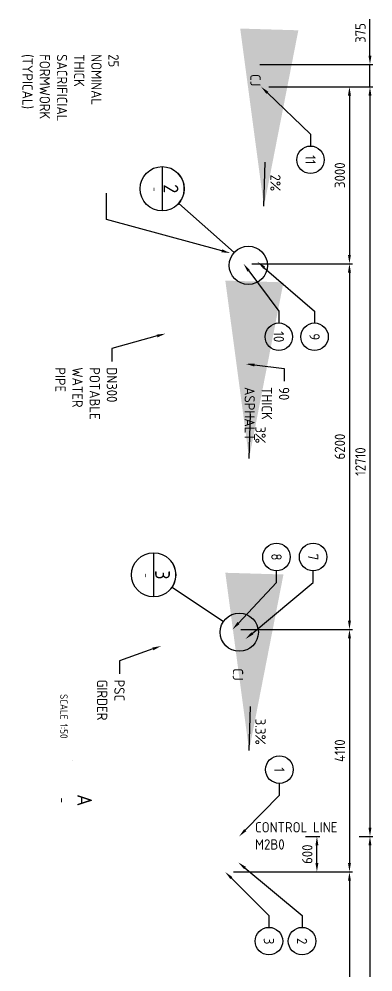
# Paper-space layout 'SHEET (5)' of a CAD drawing. Header units: metres. Extents: x -9 to 1337, y -9 to 581.
# Drawn here: x 1315.47 to 1321.47, y 88.28 to 104.44 of the extents above; entities that cross this region are included whole.
import ezdxf
from ezdxf import colors
from ezdxf.entities.mleader import LeaderData, LeaderLine
from ezdxf.enums import TextEntityAlignment as Align
from ezdxf.math import Vec2, Vec3

# ---------------------------------------------------------------- set-up
doc = ezdxf.new("R2010")
doc.units = ezdxf.units.M
doc.layers.get('0').update_dxf_attribs({"color": 6})
for name, color, linetype in [('_dims', 7, 'Continuous'), ('_symbol', 7, 'Continuous'), ('_User Miscellaneous1', 7, 'Continuous'), ('_User Miscellaneous1 @ 0.05', 7, 'Continuous'), ('_wipeout', 255, 'Continuous'), ('C-ANNO-TEXT-WIPE', 7, 'Continuous')]:
    doc.layers.add(name, color=color, linetype=linetype)
doc.layers.add('C-ANNO-TEXT', color=254, linetype='Continuous', lineweight=0)
doc.styles.add('IsoCP', font='isocp.shx')
doc.styles.get("Standard").update_dxf_attribs({"font": 'arial.ttf'})
doc.dimstyles.new('NWRL Standard', dxfattribs={"dimtxt": 3.5, "dimasz": 3, "dimexe": 1, "dimexo": 1, "dimgap": 1.5, "dimtad": 1, "dimdec": 0, "dimlfac": 1000, "dimzin": 0, "dimdsep": 46, "dimtxsty": 'IsoCP', "dimcen": 0, "dimdle": 2, "dimclrd": 256, "dimclre": 256, "dimclrt": 7, "dimadec": 0, "dimazin": 0, "dimtfac": 1, "dimtdec": 0, "dimtmove": 0, "dimatfit": 2, "dimfxl": 1, "dimtolj": 1, "dimtzin": 0, "dimarcsym": 0})

# ---------------------------------------------------------------- blocks, each defined once
blk = doc.blocks.new('sym_section')
at = {"layer": 'C-ANNO-TEXT', "color": 1}
blk.add_line((0.04, 0), (0, 0), dxfattribs=at)
blk.add_circle((0.04, 0), 0.009, dxfattribs=at)
at = {"layer": 'C-ANNO-TEXT', "color": 1, "style": 'IsoCP'}
blk.add_text('SECTION', height=0.005, dxfattribs=at).set_placement((0, 0))
blk.add_attdef('PREFIX', text='', height=0.005, dxfattribs=at).set_placement((0, 0), align=Align.RIGHT)
blk.add_attdef('SECTION-LETTER', text='', height=0.005, dxfattribs=at).set_placement((0.04, 0), align=Align.MIDDLE)
for height in [0.005, 0.000005]:
    blk.add_attdef('SUFFIX', (0.04, 0), '', height=height, dxfattribs=at)
at = {"layer": 'C-ANNO-TEXT', "style": 'IsoCP'}
blk.add_attdef('SCALE', (0, -0.01), '', height=0.0035, dxfattribs=at)
at = {"layer": 'C-ANNO-TEXT', "color": 7, "style": 'IsoCP'}
blk.add_attdef('PLAN-NO.', text='', height=0.0025, dxfattribs=at).set_placement((0.04, 0), align=Align.MIDDLE)
blk = doc.blocks.new('_TagCircle')
at = {"color": 0, "linetype": 'ByBlock', "lineweight": -2, "transparency": 16777216}
blk.add_circle((0, 0), 0.125, dxfattribs=at)
at = {"layer": '_dims', "color": 0, "transparency": 16777216, "style": 'IsoCP'}
blk.add_attdef('TAGNUMBER', text='', height=0.09375, dxfattribs=at).set_placement((0, -0.046875), align=Align.CENTER)
blk = doc.blocks.new('*D133')
at = {"layer": '_User Miscellaneous1', "lineweight": -2, "transparency": 16777216}
for p, q in [((1319.705, 103.289), (1321.47, 103.289)), ((1321.42, 103.139), (1321.42, 90.729)), ((1321.235, 90.579), (1321.47, 90.579))]:
    blk.add_line(p, q, dxfattribs=at)
at = {"layer": '_User Miscellaneous1', "transparency": 16777216}
for points in [[(1321.395, 103.139), (1321.445, 103.139), (1321.42, 103.289)], [(1321.395, 90.729), (1321.445, 90.729), (1321.42, 90.579)]]:
    blk.add_solid(points, dxfattribs=at)
at = {"layer": 'Defpoints', "color": 0, "transparency": 16777216}
for p in [(1319.655, 103.289), (1321.185, 90.579), (1321.42, 90.579)]:
    blk.add_point(p, dxfattribs=at)
at = {"layer": '_User Miscellaneous1', "color": 7, "transparency": 16777216, "insert": (1321.258, 96.934), "char_height": 0.175, "attachment_point": 5, "rotation": 90, "style": 'IsoCP'}
blk.add_mtext('\\A1;12710', dxfattribs=at)
blk = doc.blocks.new('*D134')
at = {"layer": '_User Miscellaneous1', "lineweight": -2, "transparency": 16777216}
for p, q in [((1321.235, 90.579), (1321.47, 90.579)), ((1321.42, 90.429), (1321.42, 77.829)), ((1319.116, 77.679), (1321.47, 77.679))]:
    blk.add_line(p, q, dxfattribs=at)
at = {"layer": '_User Miscellaneous1', "transparency": 16777216}
for points in [[(1321.395, 90.429), (1321.445, 90.429), (1321.42, 90.579)], [(1321.395, 77.829), (1321.445, 77.829), (1321.42, 77.679)]]:
    blk.add_solid(points, dxfattribs=at)
at = {"layer": 'Defpoints', "color": 0, "transparency": 16777216}
for p in [(1321.185, 90.579), (1319.066, 77.679), (1321.42, 77.679)]:
    blk.add_point(p, dxfattribs=at)
at = {"layer": '_User Miscellaneous1', "color": 7, "transparency": 16777216, "insert": (1321.258, 84.129), "char_height": 0.175, "attachment_point": 5, "rotation": 90, "style": 'IsoCP'}
blk.add_mtext('\\A1;12900', dxfattribs=at)
blk = doc.blocks.new('*D136')
at = {"layer": '_User Miscellaneous1', "lineweight": -2, "transparency": 16777216}
for p, q in [((1321.42, 103.814), (1321.42, 104.436)), ((1319.55, 103.664), (1321.47, 103.664)), ((1321.42, 103.289), (1321.42, 103.664)), ((1319.705, 103.289), (1321.47, 103.289)), ((1321.42, 103.139), (1321.42, 102.989))]:
    blk.add_line(p, q, dxfattribs=at)
at = {"layer": '_User Miscellaneous1', "transparency": 16777216}
for points in [[(1321.395, 103.814), (1321.445, 103.814), (1321.42, 103.664)], [(1321.395, 103.139), (1321.445, 103.139), (1321.42, 103.289)]]:
    blk.add_solid(points, dxfattribs=at)
at = {"layer": 'Defpoints', "color": 0, "transparency": 16777216}
for p in [(1319.5, 103.664), (1321.42, 103.664), (1319.655, 103.289)]:
    blk.add_point(p, dxfattribs=at)
at = {"layer": '_User Miscellaneous1', "color": 7, "transparency": 16777216, "insert": (1321.258, 104.2), "char_height": 0.175, "attachment_point": 5, "rotation": 90, "style": 'IsoCP'}
blk.add_mtext('\\A1;375', dxfattribs=at)
blk = doc.blocks.new('*D137')
at = {"layer": '_User Miscellaneous1', "lineweight": -2, "transparency": 16777216}
for p, q in [((1319.705, 103.289), (1321.122, 103.289)), ((1321.072, 103.139), (1321.072, 100.439)), ((1319.415, 100.289), (1321.122, 100.289))]:
    blk.add_line(p, q, dxfattribs=at)
at = {"layer": '_User Miscellaneous1', "transparency": 16777216}
for points in [[(1321.047, 103.139), (1321.097, 103.139), (1321.072, 103.289)], [(1321.047, 100.439), (1321.097, 100.439), (1321.072, 100.289)]]:
    blk.add_solid(points, dxfattribs=at)
at = {"layer": 'Defpoints', "color": 0, "transparency": 16777216}
for p in [(1319.655, 103.289), (1319.365, 100.289), (1321.072, 100.289)]:
    blk.add_point(p, dxfattribs=at)
at = {"layer": '_User Miscellaneous1', "color": 7, "transparency": 16777216, "insert": (1320.909, 101.789), "char_height": 0.175, "attachment_point": 5, "rotation": 90, "style": 'IsoCP'}
blk.add_mtext('\\A1;3000', dxfattribs=at)
blk = doc.blocks.new('*D138')
at = {"layer": '_User Miscellaneous1', "lineweight": -2, "transparency": 16777216}
for p, q in [((1319.415, 100.289), (1321.122, 100.289)), ((1321.072, 100.139), (1321.072, 94.239)), ((1319.229, 94.089), (1321.122, 94.089))]:
    blk.add_line(p, q, dxfattribs=at)
at = {"layer": '_User Miscellaneous1', "transparency": 16777216}
for points in [[(1321.047, 100.139), (1321.097, 100.139), (1321.072, 100.289)], [(1321.047, 94.239), (1321.097, 94.239), (1321.072, 94.089)]]:
    blk.add_solid(points, dxfattribs=at)
at = {"layer": 'Defpoints', "color": 0, "transparency": 16777216}
for p in [(1319.365, 100.289), (1319.179, 94.089), (1321.072, 94.089)]:
    blk.add_point(p, dxfattribs=at)
at = {"layer": '_User Miscellaneous1', "color": 7, "transparency": 16777216, "insert": (1320.909, 97.189), "char_height": 0.175, "attachment_point": 5, "rotation": 90, "style": 'IsoCP'}
blk.add_mtext('\\A1;6200', dxfattribs=at)
blk = doc.blocks.new('*D139')
at = {"layer": '_User Miscellaneous1', "lineweight": -2, "transparency": 16777216}
for p, q in [((1319.229, 94.089), (1321.122, 94.089)), ((1321.072, 93.939), (1321.072, 90.129)), ((1319.105, 89.979), (1321.122, 89.979))]:
    blk.add_line(p, q, dxfattribs=at)
at = {"layer": '_User Miscellaneous1', "transparency": 16777216}
for points in [[(1321.047, 93.939), (1321.097, 93.939), (1321.072, 94.089)], [(1321.047, 90.129), (1321.097, 90.129), (1321.072, 89.979)]]:
    blk.add_solid(points, dxfattribs=at)
at = {"layer": 'Defpoints', "color": 0, "transparency": 16777216}
for p in [(1319.179, 94.089), (1319.055, 89.979), (1321.072, 89.979)]:
    blk.add_point(p, dxfattribs=at)
at = {"layer": '_User Miscellaneous1', "color": 7, "transparency": 16777216, "insert": (1320.909, 92.034), "char_height": 0.175, "attachment_point": 5, "rotation": 90, "style": 'IsoCP'}
blk.add_mtext('\\A1;4110', dxfattribs=at)
blk = doc.blocks.new('*D140')
at = {"layer": '_User Miscellaneous1', "lineweight": -2, "transparency": 16777216}
for p, q in [((1319.105, 89.979), (1321.122, 89.979)), ((1321.072, 89.829), (1321.072, 80.829)), ((1318.826, 80.679), (1321.122, 80.679))]:
    blk.add_line(p, q, dxfattribs=at)
at = {"layer": '_User Miscellaneous1', "transparency": 16777216}
for points in [[(1321.047, 89.829), (1321.097, 89.829), (1321.072, 89.979)], [(1321.047, 80.829), (1321.097, 80.829), (1321.072, 80.679)]]:
    blk.add_solid(points, dxfattribs=at)
at = {"layer": 'Defpoints', "color": 0, "transparency": 16777216}
for p in [(1319.055, 89.979), (1318.776, 80.679), (1321.072, 80.679)]:
    blk.add_point(p, dxfattribs=at)
at = {"layer": '_User Miscellaneous1', "color": 7, "transparency": 16777216, "insert": (1320.909, 85.329), "char_height": 0.175, "attachment_point": 5, "rotation": 90, "style": 'IsoCP'}
blk.add_mtext('\\A1;9300', dxfattribs=at)
blk = doc.blocks.new('*D142')
at = {"layer": '_User Miscellaneous1', "lineweight": -2, "transparency": 16777216}
for p, q in [((1320.328, 90.579), (1320.57, 90.579)), ((1320.52, 90.129), (1320.52, 90.429)), ((1319.105, 89.979), (1320.57, 89.979))]:
    blk.add_line(p, q, dxfattribs=at)
at = {"layer": '_User Miscellaneous1', "transparency": 16777216}
for points in [[(1320.495, 90.429), (1320.545, 90.429), (1320.52, 90.579)], [(1320.495, 90.129), (1320.545, 90.129), (1320.52, 89.979)]]:
    blk.add_solid(points, dxfattribs=at)
at = {"layer": 'Defpoints', "color": 0, "transparency": 16777216}
for p in [(1320.278, 90.579), (1320.52, 90.579), (1319.055, 89.979)]:
    blk.add_point(p, dxfattribs=at)
at = {"layer": '_User Miscellaneous1', "color": 7, "transparency": 16777216, "insert": (1320.357, 90.279), "char_height": 0.175, "attachment_point": 5, "rotation": 90, "style": 'IsoCP'}
blk.add_mtext('\\A1;600', dxfattribs=at)
blk = doc.blocks.new('*U117')
at = {"layer": '_symbol'}
blk.add_circle((25.99, 29.22), 6.48, dxfattribs=at)
blk.add_wipeout([(0, 7.5), (-1.17, 7.41), (-2.32, 7.13), (-3.4, 6.68), (-4.41, 6.07), (-5.3, 5.3), (-6.07, 4.41), (-6.68, 3.4), (-7.13, 2.32), (-7.41, 1.17), (-7.5, 0), (-7.41, -1.17), (-7.13, -2.32), (-6.68, -3.4), (-6.07, -4.41), (-5.3, -5.3), (-4.41, -6.07), (-3.4, -6.68), (-2.32, -7.13), (-1.17, -7.41), (0, -7.5), (1.17, -7.41), (2.32, -7.13), (3.4, -6.68), (4.41, -6.07), (5.3, -5.3), (6.07, -4.41), (6.68, -3.4), (7.13, -2.32), (7.41, -1.17), (7.5, 0), (7.41, 1.17), (7.13, 2.32), (6.68, 3.4), (6.07, 4.41), (5.3, 5.3), (4.41, 6.07), (3.4, 6.68), (2.32, 7.13), (1.17, 7.41)]).dxf.layer = '_wipeout'
at = {"color": 1, "linetype": 'ByBlock', "lineweight": -2, "flags": 128}
blk.add_lwpolyline([(5.3, 5.3, 0.416886), (-5.3, 5.3)], format="xyb", dxfattribs=at)
at = {"layer": '_symbol'}
blk.add_line((4.98, 5.6), (21.68, 24.38), dxfattribs=at)
at = {"layer": '_symbol', "color": 1, "linetype": 'ByBlock', "lineweight": -2, "flags": 128}
blk.add_lwpolyline([(-7.5, 0), (7.5, 0)], dxfattribs=at)
at = {"layer": '_symbol', "color": 1}
blk.add_circle((0, 0), 7.5, dxfattribs=at)
at = {"layer": '_symbol', "color": 1, "linetype": 'ByBlock', "lineweight": -2, "style": 'IsoCP'}
blk.add_attdef('SECTION', text='', height=5, dxfattribs=at).set_placement((0, 3), align=Align.MIDDLE)
at = {"layer": '_symbol', "color": 7, "linetype": 'ByBlock', "lineweight": -2, "style": 'IsoCP'}
blk.add_attdef('DWG', text='', height=2.5, dxfattribs=at).set_placement((0.21, -2.5), align=Align.MIDDLE)
blk = doc.blocks.new('*U118')
at = {"layer": '_symbol'}
blk.add_circle((19.45, 29.03), 6.48, dxfattribs=at)
blk.add_wipeout([(0, 7.5), (-1.17, 7.41), (-2.32, 7.13), (-3.4, 6.68), (-4.41, 6.07), (-5.3, 5.3), (-6.07, 4.41), (-6.68, 3.4), (-7.13, 2.32), (-7.41, 1.17), (-7.5, 0), (-7.41, -1.17), (-7.13, -2.32), (-6.68, -3.4), (-6.07, -4.41), (-5.3, -5.3), (-4.41, -6.07), (-3.4, -6.68), (-2.32, -7.13), (-1.17, -7.41), (0, -7.5), (1.17, -7.41), (2.32, -7.13), (3.4, -6.68), (4.41, -6.07), (5.3, -5.3), (6.07, -4.41), (6.68, -3.4), (7.13, -2.32), (7.41, -1.17), (7.5, 0), (7.41, 1.17), (7.13, 2.32), (6.68, 3.4), (6.07, 4.41), (5.3, 5.3), (4.41, 6.07), (3.4, 6.68), (2.32, 7.13), (1.17, 7.41)]).dxf.layer = '_wipeout'
at = {"color": 1, "linetype": 'ByBlock', "lineweight": -2, "flags": 128}
blk.add_lwpolyline([(5.3, 5.3, 0.416886), (-5.3, 5.3)], format="xyb", dxfattribs=at)
at = {"layer": '_symbol'}
blk.add_line((4.18, 6.23), (15.84, 23.64), dxfattribs=at)
at = {"layer": '_symbol', "color": 1, "linetype": 'ByBlock', "lineweight": -2, "flags": 128}
blk.add_lwpolyline([(-7.5, 0), (7.5, 0)], dxfattribs=at)
at = {"layer": '_symbol', "color": 1}
blk.add_circle((0, 0), 7.5, dxfattribs=at)
at = {"layer": '_symbol', "color": 1, "linetype": 'ByBlock', "lineweight": -2, "style": 'IsoCP'}
blk.add_attdef('SECTION', text='', height=5, dxfattribs=at).set_placement((0, 3), align=Align.MIDDLE)
at = {"layer": '_symbol', "color": 7, "linetype": 'ByBlock', "lineweight": -2, "style": 'IsoCP'}
blk.add_attdef('DWG', text='', height=2.5, dxfattribs=at).set_placement((0.21, -2.5), align=Align.MIDDLE)

psp = doc.layouts.new('SHEET (5)')

# ---------------------------------------------------------------- texts
at = {"layer": '_User Miscellaneous1', "char_height": 0.175, "attachment_point": 1, "rotation": 270, "style": 'IsoCP'}
for s, insert in [('CJ', (1319.56508, 103.50185)), ('2%', (1319.9037, 101.80111)), ('3%', (1319.65135, 97.52893)), ('CJ', (1319.26927, 93.42995)), ('3.3%', (1319.65135, 92.57625))]:
    psp.add_mtext(s, dxfattribs=dict(at, insert=insert))
at = {"layer": '_User Miscellaneous1', "insert": (1319.47073, 90.82331), "char_height": 0.175, "width": 3.7337004, "attachment_point": 1, "rotation": 0, "style": 'IsoCP'}
psp.add_mtext('CONTROL LINE\\PM2B0', dxfattribs=at)

# ---------------------------------------------------------------- dimensions: what is measured, and where the dimension line sits
at = {"layer": '_User Miscellaneous1'}
for base, p1, p2, picture, middle in [((1321.42033, 103.66369), (1319.65464, 103.28869), (1319.49963, 103.66369), '*D136', (1321.25783, 104.19981)), ((1321.07193, 100.28869), (1319.65464, 103.28869), (1319.36461, 100.28869), '*D137', (1320.90943, 101.78869)), ((1321.42033, 90.57869), (1319.65464, 103.28869), (1321.18505, 90.57869), '*D133', (1321.25782, 96.93369)), ((1321.07193, 94.08857), (1319.36461, 100.28869), (1319.17864, 94.08857), '*D138', (1320.90941, 97.18863)), ((1321.07193, 89.97857), (1319.17864, 94.08857), (1319.05534, 89.97857), '*D139', (1320.90943, 92.03357)), ((1320.51964, 90.57869), (1319.05534, 89.97857), (1320.27801, 90.57869), '*D142', (1320.35714, 90.27863)), ((1321.42033, 77.67869), (1321.18505, 90.57869), (1319.06636, 77.67869), '*D134', (1321.25782, 84.12869)), ((1321.07193, 80.67869), (1319.05534, 89.97857), (1318.77635, 80.67869), '*D140', (1320.90943, 85.32863))]:
    dim = psp.add_linear_dim(base=base, p1=p1, p2=p2, angle=270, dimstyle='NWRL Standard', dxfattribs=at)
    dim.commit()
    dim.dimension.update_dxf_attribs({"geometry": picture, "text_midpoint": middle})

# ---------------------------------------------------------------- leaders
for points in [[(1319.62248, 101.2614), (1319.64492, 102.00961)], [(1319.37013, 96.98922), (1319.39258, 97.73743)], [(1319.37013, 92.03654), (1319.39258, 92.78475)]]:
    psp.add_leader(points, dimstyle='NWRL Standard', override={"dimscale": 0, "dimgap": 1.5, "dimtad": 0}, dxfattribs=at)
ml = psp.add_multileader_mtext('Standard', dxfattribs=at)
ml.set_content('25 NOMINAL THICK SACRIFICIAL FORMWORK (TYPICAL)', color=2, style='IsoCP')
ml.set_leader_properties(color=7, linetype='ByLayer', lineweight=-1)
ml.build(insert=Vec2(0, 0))
ml.multileader.update_dxf_attribs({"text_right_attachment_type": 6, "dogleg_length": 4, "arrow_head_size": 0.15, "scale": 0.05})
ctx = ml.context
ctx.base_point, ctx.scale, ctx.char_height, ctx.arrow_head_size, ctx.landing_gap_size, ctx.plane_origin, ctx.plane_x_axis, ctx.plane_y_axis = Vec3(1317.0688, 103.89579), 0.05, 0.175, 0.15, 0.1, Vec3(1319.57578, 93.95495), Vec3(0, -1), Vec3(1, 0)
ctx.right_attachment = 6
notes = []
notes.append((ctx, [(0, (1, 1, 0), (1316.95067, 101.03992), (0, 1), 0.21557, [(0, [(1319.05214, 100.46853)], 0, [])])]))
ctx.mtext.insert, ctx.mtext.text_direction, ctx.mtext.rotation, ctx.mtext.width, ctx.mtext.flow_direction = Vec3(1317.16067, 103.84049), Vec3(0, -1), 4.71238898, 2.5460746, 5
ml = psp.add_multileader_block('Standard', dxfattribs=at)
ml.set_content('_TagCircle', color=256, scale=1.86666667)
ml.set_attribute('TAGNUMBER', '11', width=0)
ml.set_leader_properties(color=7, linetype='ByLayer', lineweight=-1)
ml.build(insert=Vec2(0, 0))
ml.multileader.update_dxf_attribs({"dogleg_length": 4, "arrow_head_size": 0.15, "scale": 0.05})
ctx = ml.context
ctx.base_point, ctx.scale, ctx.char_height, ctx.arrow_head_size, ctx.landing_gap_size, ctx.plane_origin, ctx.plane_x_axis, ctx.plane_y_axis = Vec3(1320.41157, 102.28369), 0.05, 0.175, 0.15, 0.1, Vec3(1319.31853, 99.72214), Vec3(0, -1), Vec3(1, 0)
notes.append((ctx, [(0, (1, 1, 0), (1320.41157, 102.48369), (0, -1), 0.2, [(0, [(1319.57264, 103.28869)], 0, [])])]))
ctx.block.insert, ctx.block.rotation = Vec3(1320.41157, 102.05036), 4.71238898
ml = psp.add_multileader_block('Standard', dxfattribs=at)
ml.set_content('_TagCircle', color=256, scale=1.86666665)
ml.set_attribute('TAGNUMBER', '9', width=0)
ml.set_leader_properties(color=7, linetype='ByLayer', lineweight=-1)
ml.build(insert=Vec2(0, 0))
ml.multileader.update_dxf_attribs({"dogleg_length": 4, "arrow_head_size": 0.15, "scale": 0.05})
ctx = ml.context
ctx.base_point, ctx.scale, ctx.char_height, ctx.arrow_head_size, ctx.landing_gap_size, ctx.plane_origin, ctx.plane_x_axis, ctx.plane_y_axis = Vec3(1320.47991, 99.28369), 0.05, 0.175, 0.15, 0.1, Vec3(1319.92691, 96.72214), Vec3(0, -1), Vec3(1, 0)
notes.append((ctx, [(0, (1, 1, 0), (1320.47991, 99.48369), (0, -1), 0.2, [(0, [(1319.51461, 100.31869)], 0, [])])]))
ctx.block.insert, ctx.block.rotation = Vec3(1320.47991, 99.05036), 4.71238898
ml = psp.add_multileader_block('Standard', dxfattribs=at)
ml.set_content('_TagCircle', color=256, scale=1.86666665)
ml.set_attribute('TAGNUMBER', '10', width=0)
ml.set_leader_properties(color=7, linetype='ByLayer', lineweight=-1)
ml.build(insert=Vec2(0, 0))
ml.multileader.update_dxf_attribs({"dogleg_length": 4, "arrow_head_size": 0.15, "scale": 0.05})
ctx = ml.context
ctx.base_point, ctx.scale, ctx.char_height, ctx.arrow_head_size, ctx.landing_gap_size, ctx.plane_origin, ctx.plane_x_axis, ctx.plane_y_axis = Vec3(1319.87456, 99.28369), 0.05, 0.175, 0.15, 0.1, Vec3(1319.0685, 96.72214), Vec3(0, -1), Vec3(1, 0)
notes.append((ctx, [(0, (1, 1, 0), (1319.87456, 99.48369), (0, -1), 0.2, [(0, [(1319.27464, 100.28869)], 0, [])])]))
ctx.block.insert, ctx.block.rotation = Vec3(1319.87456, 99.05036), 4.71238898
ml = psp.add_multileader_mtext('Standard', dxfattribs=at)
ml.set_content('DN300 POTABLE WATER PIPE', color=2, style='IsoCP')
ml.set_leader_properties(color=7, linetype='ByLayer', lineweight=-1)
ml.build(insert=Vec2(0, 0))
ml.multileader.update_dxf_attribs({"text_right_attachment_type": 6, "dogleg_length": 4, "arrow_head_size": 0.15, "scale": 0.05})
ctx = ml.context
ctx.base_point, ctx.scale, ctx.char_height, ctx.arrow_head_size, ctx.landing_gap_size, ctx.plane_origin, ctx.plane_x_axis, ctx.plane_y_axis = Vec3(1317.04465, 98.63358), 0.05, 0.175, 0.15, 0.1, Vec3(1319.35093, 92.93058), Vec3(0, -1), Vec3(1, 0)
ctx.right_attachment = 6
notes.append((ctx, [(1, (1, 1, 0), (1317.04465, 98.84915), (0, -1), 0.21557, [(0, [(1317.95397, 99.10374)], 0, [])])]))
ctx.mtext.insert, ctx.mtext.text_direction, ctx.mtext.rotation, ctx.mtext.width, ctx.mtext.flow_direction = Vec3(1317.13215, 98.53358), Vec3(0, -1), 4.71238898, 2.5460746, 5
ml = psp.add_multileader_mtext('Standard', dxfattribs=at)
ml.set_content('90 THICK ASPHALT', color=2, style='IsoCP')
ml.set_leader_properties(color=7, linetype='ByLayer', lineweight=-1)
ml.build(insert=Vec2(0, 0))
ml.multileader.update_dxf_attribs({"text_right_attachment_type": 6, "dogleg_length": 4, "arrow_head_size": 0.15, "scale": 0.05})
ctx = ml.context
ctx.base_point, ctx.scale, ctx.char_height, ctx.arrow_head_size, ctx.landing_gap_size, ctx.plane_origin, ctx.plane_x_axis, ctx.plane_y_axis = Vec3(1319.96351, 98.2975), 0.05, 0.175, 0.15, 0.1, Vec3(1322.23955, 91.86844), Vec3(0, -1), Vec3(1, 0)
ctx.right_attachment = 6
notes.append((ctx, [(1, (1, 1, 0), (1319.96351, 98.51307), (0, -1), 0.21557, [(0, [(1319.31167, 98.58965)], 0, [])])]))
ctx.mtext.insert, ctx.mtext.text_direction, ctx.mtext.rotation, ctx.mtext.width, ctx.mtext.flow_direction = Vec3(1320.05108, 98.1975), Vec3(0, -1), 4.71238898, 2.5460746, 5
ml = psp.add_multileader_block('Standard', dxfattribs=at)
ml.set_content('_TagCircle', color=256, scale=1.86666665)
ml.set_attribute('TAGNUMBER', '8', width=0)
ml.set_leader_properties(color=7, linetype='ByLayer', lineweight=-1)
ml.build(insert=Vec2(0, 0))
ml.multileader.update_dxf_attribs({"dogleg_length": 4, "arrow_head_size": 0.15, "scale": 0.05})
ctx = ml.context
ctx.base_point, ctx.scale, ctx.char_height, ctx.arrow_head_size, ctx.landing_gap_size, ctx.plane_origin, ctx.plane_x_axis, ctx.plane_y_axis = Vec3(1319.8342, 95.55053), 0.05, 0.175, 0.15, 0.1, Vec3(1319.17664, 94.08857), Vec3(0, -1), Vec3(1, 0)
notes.append((ctx, [(1, (1, 1, 0), (1319.8342, 94.88386), (0, 1), 0.2, [(0, [(1319.08864, 94.08857)], 0, [])])]))
ctx.block.insert, ctx.block.rotation = Vec3(1319.8342, 95.31719), 4.71238898
ml = psp.add_multileader_block('Standard', dxfattribs=at)
ml.set_content('_TagCircle', color=256, scale=1.86666665)
ml.set_attribute('TAGNUMBER', '7', width=0)
ml.set_leader_properties(color=7, linetype='ByLayer', lineweight=-1)
ml.build(insert=Vec2(0, 0))
ml.multileader.update_dxf_attribs({"dogleg_length": 4, "arrow_head_size": 0.15, "scale": 0.05})
ctx = ml.context
ctx.base_point, ctx.scale, ctx.char_height, ctx.arrow_head_size, ctx.landing_gap_size, ctx.plane_origin, ctx.plane_x_axis, ctx.plane_y_axis = Vec3(1320.4557, 95.55053), 0.05, 0.175, 0.15, 0.1, Vec3(1319.36668, 94.08857), Vec3(0, -1), Vec3(1, 0)
notes.append((ctx, [(1, (1, 1, 0), (1320.4557, 94.88386), (0, 1), 0.2, [(0, [(1319.30864, 93.92585)], 0, [])])]))
ctx.block.insert, ctx.block.rotation = Vec3(1320.4557, 95.31719), 4.71238898
ml = psp.add_multileader_mtext('Standard', dxfattribs=at)
ml.set_content('PSC GIRDER', color=2, style='IsoCP')
ml.set_leader_properties(color=7, linetype='ByLayer', lineweight=-1)
ml.build(insert=Vec2(0, 0))
ml.multileader.update_dxf_attribs({"text_right_attachment_type": 6, "dogleg_length": 4, "arrow_head_size": 0.15, "scale": 0.05})
ctx = ml.context
ctx.base_point, ctx.scale, ctx.char_height, ctx.arrow_head_size, ctx.landing_gap_size, ctx.plane_origin, ctx.plane_x_axis, ctx.plane_y_axis = Vec3(1317.17117, 93.33903), 0.05, 0.175, 0.15, 0.1, Vec3(1319.47744, 87.63603), Vec3(0, -1), Vec3(1, 0)
ctx.right_attachment = 6
notes.append((ctx, [(1, (1, 1, 0), (1317.17117, 93.5546), (0, -1), 0.21557, [(0, [(1317.87985, 93.80919)], 0, [])])]))
ctx.mtext.insert, ctx.mtext.text_direction, ctx.mtext.rotation, ctx.mtext.width, ctx.mtext.flow_direction = Vec3(1317.25873, 93.23903), Vec3(0, -1), 4.71238898, 2.5460746, 5
ml = psp.add_multileader_block('Standard', dxfattribs=at)
ml.set_content('_TagCircle', color=256, scale=1.86666665)
ml.set_attribute('TAGNUMBER', '1', width=0)
ml.set_leader_properties(color=7, linetype='ByLayer', lineweight=-1)
ml.build(insert=Vec2(0, 0))
ml.multileader.update_dxf_attribs({"dogleg_length": 4, "arrow_head_size": 0.15, "scale": 0.05})
ctx = ml.context
ctx.base_point, ctx.scale, ctx.char_height, ctx.arrow_head_size, ctx.landing_gap_size, ctx.plane_origin, ctx.plane_x_axis, ctx.plane_y_axis = Vec3(1319.88372, 91.94565), 0.05, 0.175, 0.15, 0.1, Vec3(1319.0685, 90.48369), Vec3(0, -1), Vec3(1, 0)
notes.append((ctx, [(1, (1, 1, 0), (1319.88372, 91.27898), (0, 1), 0.2, [(0, [(1319.19959, 90.57868)], 0, [])])]))
ctx.block.insert, ctx.block.rotation = Vec3(1319.88372, 91.71231), 4.71238898
ml = psp.add_multileader_block('Standard', dxfattribs=at)
ml.set_content('_TagCircle', color=256, scale=1.86666665)
ml.set_attribute('TAGNUMBER', '2', width=0)
ml.set_leader_properties(color=7, linetype='ByLayer', lineweight=-1)
ml.build(insert=Vec2(0, 0))
ml.multileader.update_dxf_attribs({"dogleg_length": 4, "arrow_head_size": 0.15, "scale": 0.05})
ctx = ml.context
ctx.base_point, ctx.scale, ctx.char_height, ctx.arrow_head_size, ctx.landing_gap_size, ctx.plane_origin, ctx.plane_x_axis, ctx.plane_y_axis = Vec3(1320.26802, 89.03874), 0.05, 0.175, 0.15, 0.1, Vec3(1319.40929, 87.78053), Vec3(0, -1), Vec3(1, 0)
notes.append((ctx, [(0, (1, 1, 0), (1320.26802, 89.23874), (0, -1), 0.2, [(0, [(1319.18534, 90.1413)], 0, [])])]))
ctx.block.insert, ctx.block.rotation = Vec3(1320.26802, 88.80541), 4.71238898
ml = psp.add_multileader_block('Standard', dxfattribs=at)
ml.set_content('_TagCircle', color=256, scale=1.86666665)
ml.set_attribute('TAGNUMBER', '3', width=0)
ml.set_leader_properties(color=7, linetype='ByLayer', lineweight=-1)
ml.build(insert=Vec2(0, 0))
ml.multileader.update_dxf_attribs({"dogleg_length": 4, "arrow_head_size": 0.15, "scale": 0.05})
ctx = ml.context
ctx.base_point, ctx.scale, ctx.char_height, ctx.arrow_head_size, ctx.landing_gap_size, ctx.plane_origin, ctx.plane_x_axis, ctx.plane_y_axis = Vec3(1319.70702, 89.03874), 0.05, 0.175, 0.15, 0.1, Vec3(1318.84829, 87.78053), Vec3(0, -1), Vec3(1, 0)
notes.append((ctx, [(0, (1, 1, 0), (1319.70702, 89.23874), (0, -1), 0.2, [(0, [(1318.96534, 89.97857)], 0, [])])]))
ctx.block.insert, ctx.block.rotation = Vec3(1319.70702, 88.80541), 4.71238898
for ctx, leaders in notes:
    for number, flags, end, landing, length, lines in leaders:
        leader = LeaderData()
        leader.index, (leader.has_last_leader_line, leader.has_dogleg_vector, leader.attachment_direction) = number, flags
        leader.last_leader_point, leader.dogleg_vector, leader.dogleg_length = Vec3(end), Vec3(landing), length
        for number, points, colour, breaks in lines:
            line = LeaderLine()
            line.index, line.vertices, line.color, line.breaks = number, Vec3.list(points), colors.encode_raw_color(colour), breaks
            leader.lines.append(line)
        ctx.leaders.append(leader)

# ---------------------------------------------------------------- next in the draw order: block references
at = {"layer": '_User Miscellaneous1 @ 0.05', "xscale": 0.05000000000000002, "yscale": 0.05000000000000002, "zscale": 0.05000000000000002, "rotation": 270.0000000005065}
for name, p, values in [('*U117', (1317.89644, 101.56011), {'SECTION': '2', 'DWG': '-'}), ('*U118', (1317.7522, 95.01444), {'SECTION': '3', 'DWG': '-'})]:
    psp.add_blockref(name, p, dxfattribs=at).add_auto_attribs(values)
at = {"layer": '_User Miscellaneous1 @ 0.05'}
ref = psp.add_blockref('sym_section', (1316.38016, 91.86904), dxfattribs=dict(at, xscale=0.05000000000000002, yscale=0.05000000000000002, zscale=0.05000000000000002, rotation=270.0000000005065))
ref.add_attrib('PREFIX', '%%U', dxfattribs={"layer": '_symbol', "color": 1, "height": 0.25, "rotation": 270, "style": 'IsoCP'}).set_placement((1316.43016, 92.95654), align=Align.BOTTOM_RIGHT)
ref.add_attrib('SECTION-NO.', 'A', dxfattribs={"layer": '_symbol', "color": 1, "height": 0.25, "rotation": 270, "style": 'IsoCP'}).set_placement((1316.58016, 91.19404), align=Align.MIDDLE)
ref.add_attrib('PLAN-NO.', '-', dxfattribs={"layer": '_symbol', "color": 7, "height": 0.15, "rotation": 270, "style": 'IsoCP'}).set_placement((1316.20516, 91.19404), align=Align.MIDDLE)
ref.add_attrib('SUFFIX', '%%U', dxfattribs={"layer": '_symbol', "color": 1, "height": 0.25, "rotation": 270, "style": 'IsoCP'}).set_placement((1316.43016, 90.74404), align=Align.BOTTOM_LEFT)
ref.add_attrib('SCALE', 'SCALE 1:50', dxfattribs={"layer": '_symbol', "color": 7, "height": 0.125, "rotation": 270, "style": 'IsoCP'}).set_placement((1316.13016, 92.99404), align=Align.BOTTOM_LEFT)

doc.saveas('drawing.dxf')
